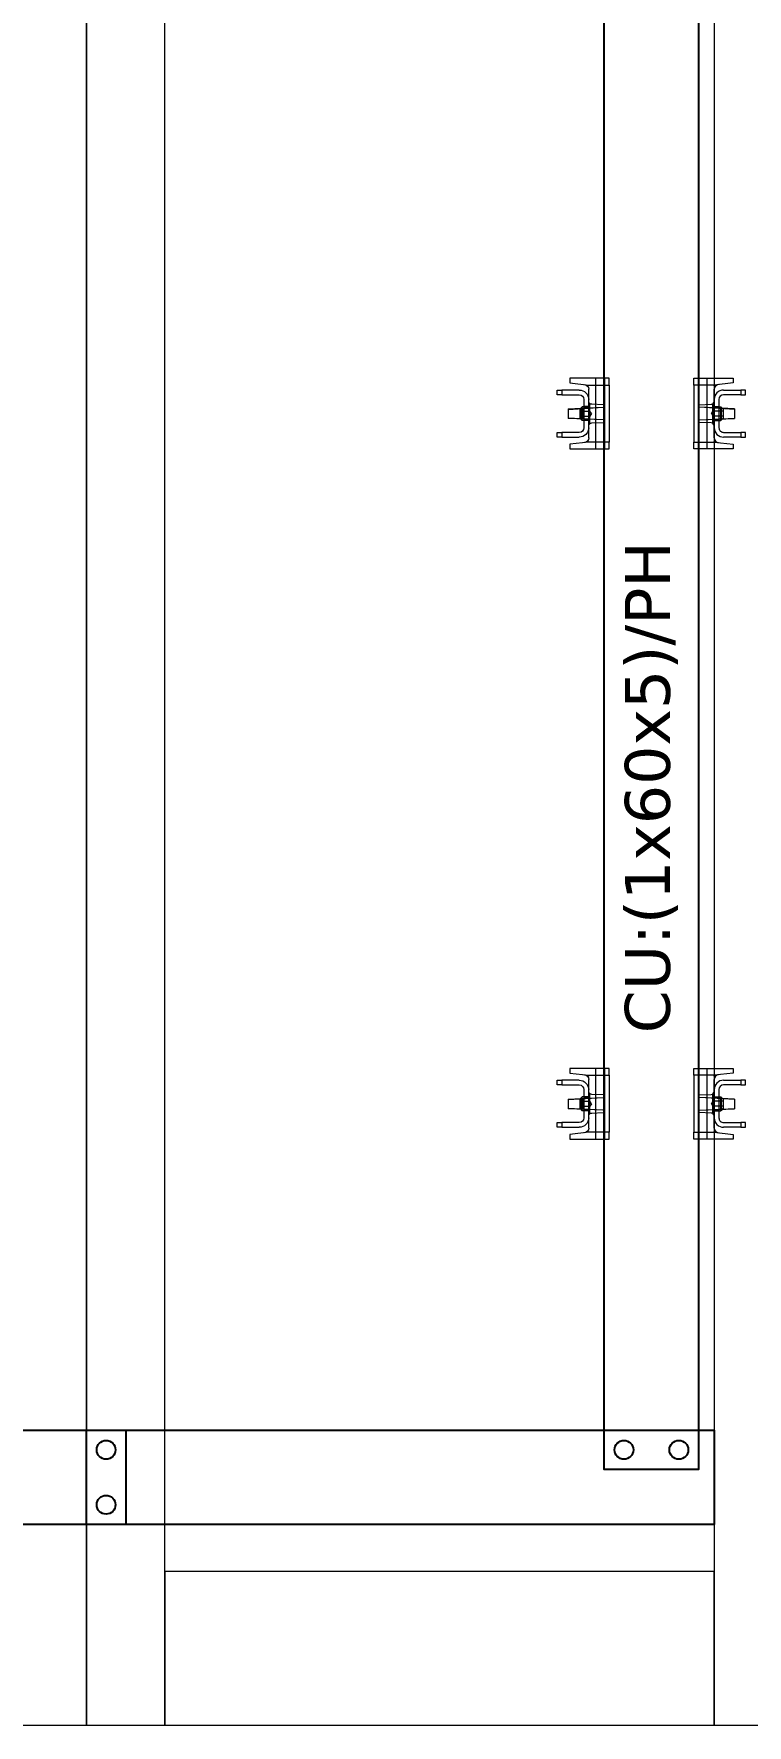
# Model space of a CAD drawing. Header units: millimetres. Extents: x -116965 to 323937, y 291661 to 566926.
# Drawn here: x -35343 to -34889, y 328240 to 329318 of the extents above; entities that cross this region are included whole.
import ezdxf

# ---------------------------------------------------------------- set-up
doc = ezdxf.new("R2010")
doc.units = ezdxf.units.MM
doc.layers.get('0').update_dxf_attribs({"lineweight": 18})
doc.layers.add('C00-00-00', color=7, linetype='Continuous')
doc.styles.get("Standard").update_dxf_attribs({"font": 'arial.ttf'})

# ---------------------------------------------------------------- blocks, each defined once
blk = doc.blocks.new('*U1443')
blk.add_lwpolyline([(650, 2200), (650, 0), (700, 0), (700, 2200)], close=True)
blk = doc.blocks.new('*U1599')
for points in [[(0, 2200), (0, 0), (50, 0), (50, 2200)], [(400, 2200), (400, 0), (450, 0), (450, 2200)], [(50, 98), (50, 0), (400, 0), (400, 98)]]:
    blk.add_lwpolyline(points, close=True)
blk = doc.blocks.new('*U1774')
at = {"color": 1, "lineweight": -3, "ltscale": 5}
blk.add_lwpolyline([(63136.9, 341247.3), (63136.9, 341307.3), (63536.9, 341307.3), (63536.9, 341247.3)], close=True, dxfattribs=at)
for centre in [(63524.4, 341294.8), (63524.4, 341259.8)]:
    blk.add_circle(centre, 6, dxfattribs=at)
blk = doc.blocks.new('*U1777')
at = {"color": 1, "lineweight": -3, "ltscale": 5}
blk.add_lwpolyline([(63055.7, 341247.3), (63055.7, 341307.3), (64179.1, 341307.3), (64179.1, 341247.3)], close=True, dxfattribs=at)
for centre in [(64166.6, 341294.8), (64166.6, 341259.8)]:
    blk.add_circle(centre, 6, dxfattribs=at)
blk = doc.blocks.new('555')
at = {"lineweight": 5}
for p, q in [((-12, 33), (-15, 33)), ((-15, 33), (-15, 30)), ((-12, 30), (-12, 33)), ((15, 33), (12, 33)), ((12, 33), (12, 30)), ((15, 30), (15, 33)), ((-22.5, 25), (-19.5, 25)), ((-22.5, 0), (-22.5, 25)), ((-19.5, 25), (-18.2, 13)), ((-15, 30), (-12, 30)), ((-15, 19), (-15, 30)), ((-12, 30), (-12, 19)), ((-2.7, 26), (-4, 3.7)), ((-3, 26), (-3.4, 17.7)), ((-3, 26), (3, 26)), ((3, 26), (3.2, 26)), ((3.4, 17.7), (3, 26)), ((4, 3.7), (3.2, 26)), ((12, 30), (15, 30)), ((12, 19), (12, 30)), ((15, 30), (15, 19)), ((18.2, 13), (19.5, 25)), ((19.5, 25), (22.5, 25)), ((22.5, 25), (22.5, 0)), ((-18.2, 13), (-18.2, 13)), ((-18.2, 13), (-18.2, 0)), ((-17.7, 13), (-18.2, 13)), ((-9, 13), (-15.5, 13)), ((-9, 16), (9, 16)), ((9, 13), (-9, 13)), ((-6, 13), (-6, 12.2)), ((0, 12.2), (-6, 12.2)), ((-5.6, 3.7), (-5.9, 11.1)), ((-4.5, 13), (-4.5, 16)), ((-2.9, 18.7), (-4.4, 17.2)), ((-4.4, 13), (-4.4, 17.2)), ((0, 17.2), (-4.4, 17.2)), ((-4.1, 13), (-4.1, 16)), ((-3.4, 16.2), (-4, 3.7)), ((-3.4, 17.7), (-3.4, 16.2)), ((3.4, 17.7), (-3.4, 17.7)), ((3.4, 16.2), (-3.4, 16.2)), ((-2.9, 18.7), (0, 18.7)), ((-1.6, 18.7), (-1.6, 13)), ((0, 11.3), (-1.6, 12.2)), ((0, 18.7), (2.9, 18.7)), ((4.4, 17.2), (0, 17.2)), ((0, 11.3), (1.6, 12.2)), ((6, 12.2), (0, 12.2)), ((1.6, 18.7), (1.6, 13)), ((2.9, 18.7), (4.4, 17.2)), ((3.5, 17.7), (3.4, 17.7)), ((3.4, 16.2), (3.4, 17.7)), ((3.4, 16.2), (3.5, 16.2)), ((4, 3.7), (3.4, 16.2)), ((4.1, 13), (4.1, 16)), ((4.4, 13), (4.4, 17.2)), ((4.5, 13), (4.5, 16)), ((5.9, 11.1), (5.6, 3.7)), ((6, 13), (6, 12.2)), ((15.5, 13), (9, 13)), ((18.2, 13), (17.7, 13)), ((18.2, 0), (18.2, 13)), ((18.2, 13), (18.2, 13)), ((22.5, 8.5), (-22.5, 8.5)), ((-22.5, 3), (-4.9, 3)), ((-18.2, 0), (-22.5, 0)), ((-18.2, 0), (-17.7, 0)), ((-17.7, 0), (17.7, 0)), ((-4.7, 3), (-4.9, 3)), ((-4.7, 3), (4.7, 3)), ((4.9, 3), (4.7, 3)), ((4.9, 3), (22.5, 3)), ((17.7, 0), (18.2, 0)), ((22.5, 0), (18.2, 0))]:
    blk.add_line(p, q, dxfattribs=at)
for centre, radius, start, end in [((-15.5, 16), 3, 186, 270), ((-9, 19), 6, 180, 270), ((-9, 19), 3, 180, 270), ((-7.9, 11), 2, 2, 90), ((7.9, 11), 2, 90, 178), ((9, 19), 3, 270, 0), ((9, 19), 6, 270, 0), ((15.5, 16), 3, 270, 354), ((-4.9, 3.7), 0.75, 182, 270), ((-4.7, 3.7), 0.75, 270, 356.7829), ((-4.7, 3.7), 0.75, 270, 357.5104), ((4.7, 3.7), 0.75, 182.0138, 270), ((4.7, 3.7), 0.75, 182.4896, 270), ((4.9, 3.7), 0.75, 270, 358)]:
    blk.add_arc(centre, radius, start, end, dxfattribs=at)
blk = doc.blocks.new('*U1772')
at = {"color": 1, "lineweight": -3, "ltscale": 5}
blk.add_lwpolyline([(63441.9, 341247.3), (63441.9, 341307.3), (63536.9, 341307.3), (63536.9, 341247.3)], close=True, dxfattribs=at)
for centre in [(63454.4, 341294.8), (63524.4, 341294.8), (63454.4, 341259.8), (63524.4, 341259.8)]:
    blk.add_circle(centre, 6, dxfattribs=at)

msp = doc.modelspace()

# ---------------------------------------------------------------- block references
for name, p in [('*U1443', (-36009.81856, 328239.863317)), ('*U1599', (-35309.81856, 328239.863317))]:
    msp.add_blockref(name, p)
at = {"lineweight": -3}
for name, p, rotation in [('*U1777', (-376227.141585, 392582.006703), 270), ('*U1772', (28157.059179, 669675.185542), 180), ('*U1774', (28227.059179, 669675.185542), 180)]:
    msp.add_blockref(name, p, dxfattribs=dict(at, rotation=rotation))
at = {"xscale": -1, "rotation": 90}
for p in [(-34976.81828, 329076.002452), (-34976.81828, 328636.002452)]:
    msp.add_blockref('555', p, dxfattribs=at)
at = {"rotation": 270}
for p in [(-34922.81804, 329076.002452), (-34922.81804, 328636.002452)]:
    msp.add_blockref('555', p, dxfattribs=at)

# ---------------------------------------------------------------- texts
at = {"layer": 'C00-00-00', "color": 2, "insert": (-34949.81816, 328837.812717), "char_height": 28.70966008, "attachment_point": 5, "rotation": 90}
msp.add_mtext('{\\fVerdana|b0|i0|c0|p34;CU:(1x60x5)/PH}', dxfattribs=at)

doc.saveas('drawing.dxf')
